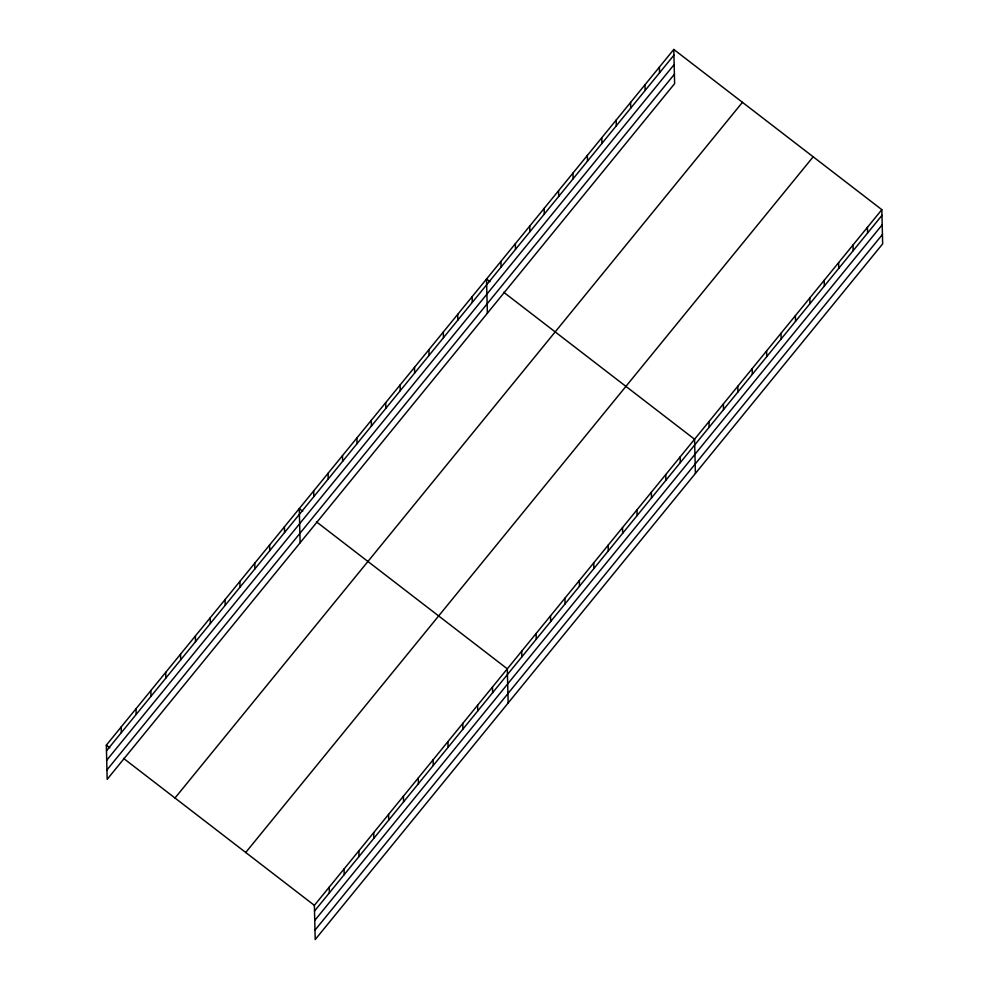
<?xml version="1.0" encoding="UTF-8"?>
<svg xmlns="http://www.w3.org/2000/svg" width="989" height="989" viewBox="0 0 989 989"><rect width="100%" height="100%" fill="white"/><g stroke="black" fill="none" stroke-linecap="round" stroke-linejoin="round"><path stroke-width="1.48" d="M673.793 49.45L674.622 83.645L107.171 779.332L106.342 745.137L673.793 49.45L881.829 209.668L882.658 243.863L315.207 939.55L314.378 905.355L881.829 209.668M106.478 750.849L673.929 55.161M106.701 760.257L674.164 64.569M106.948 769.937L674.399 74.249M174.991 798.012L742.442 102.324M245.717 852.481L813.181 156.794M314.514 911.067L881.965 215.379M314.737 920.462L882.2 224.775M314.984 930.154L882.435 234.467M489.963 281.667L486.526 279.022L487.367 313.229M503.698 292.25L694.562 439.24L695.403 473.434M302.708 511.251L299.271 508.606L300.112 542.8M316.431 521.821L507.308 668.824L508.148 703.018M106.342 745.137L109.767 747.783M123.501 758.353L314.378 905.355M867.427 227.322L867.563 233.033M853.013 244.988L853.161 250.699M838.61 262.641L838.759 268.353M824.208 280.307L824.344 286.019M809.806 297.961L809.942 303.672M795.403 315.627L795.539 321.338M781.001 333.281L781.137 338.992M766.586 350.947L766.735 356.658M752.184 368.6L752.32 374.312M737.782 386.266L737.918 391.978M723.379 403.92L723.515 409.631M708.977 421.586L709.113 427.297M680.16 456.906L680.308 462.617M659.391 67.104L659.527 72.827M665.758 474.559L665.894 480.271M644.989 84.77L645.125 90.481M651.355 492.225L651.491 497.937M630.574 102.423L630.722 108.147M636.953 509.879L637.089 515.59M616.172 120.089L616.308 125.801M622.538 527.545L622.687 533.256M601.769 137.743L601.905 143.467M608.136 545.199L608.284 550.91M587.367 155.409L587.503 161.12M593.734 562.865L593.87 568.576M572.965 173.063L573.101 178.786M579.331 580.518L579.467 586.23M558.55 190.729L558.698 196.44M564.929 598.184L565.065 603.896M544.148 208.382L544.284 214.106M550.527 615.838L550.663 621.549M529.745 226.048L529.881 231.76M536.112 633.504L536.261 639.215M515.343 243.702L515.479 249.426M521.71 651.158L521.846 656.869M500.941 261.368L501.077 267.079M492.46 687.009L492.609 692.733M472.124 296.688L472.272 302.399M477.625 705.206L477.761 710.918M457.722 314.341L457.858 320.065M462.778 723.404L462.926 729.116M443.319 332.007L443.455 337.719M447.943 741.602L448.079 747.313M428.917 349.661L429.053 355.385M433.095 759.787L433.244 765.511M414.502 367.327L414.651 373.038M418.26 777.984L418.396 783.696M400.1 384.981L400.248 390.704M403.413 796.182L403.561 801.894M385.698 402.647L385.834 408.358M388.578 814.38L388.714 820.091M371.295 420.3L371.431 426.024M373.731 832.577L373.879 838.289M356.893 437.966L357.029 443.678M358.896 850.763L359.032 856.486M342.491 455.62L342.627 461.344M344.048 868.96L344.197 874.672M328.076 473.286L328.224 478.997M329.213 887.158L329.349 892.869M313.674 490.94L313.81 496.663M284.424 526.803L284.572 532.515M269.589 544.988L269.725 550.712M254.742 563.186L254.89 568.898M239.907 581.384L240.043 587.095M225.072 599.581L225.208 605.293M210.224 617.779L210.36 623.49M195.389 635.964L195.525 641.688M180.542 654.162L180.678 659.873M165.707 672.359L165.843 678.071M150.86 690.557L150.996 696.268M136.025 708.742L136.161 714.466M121.177 726.94L121.313 732.651"/></g></svg>
